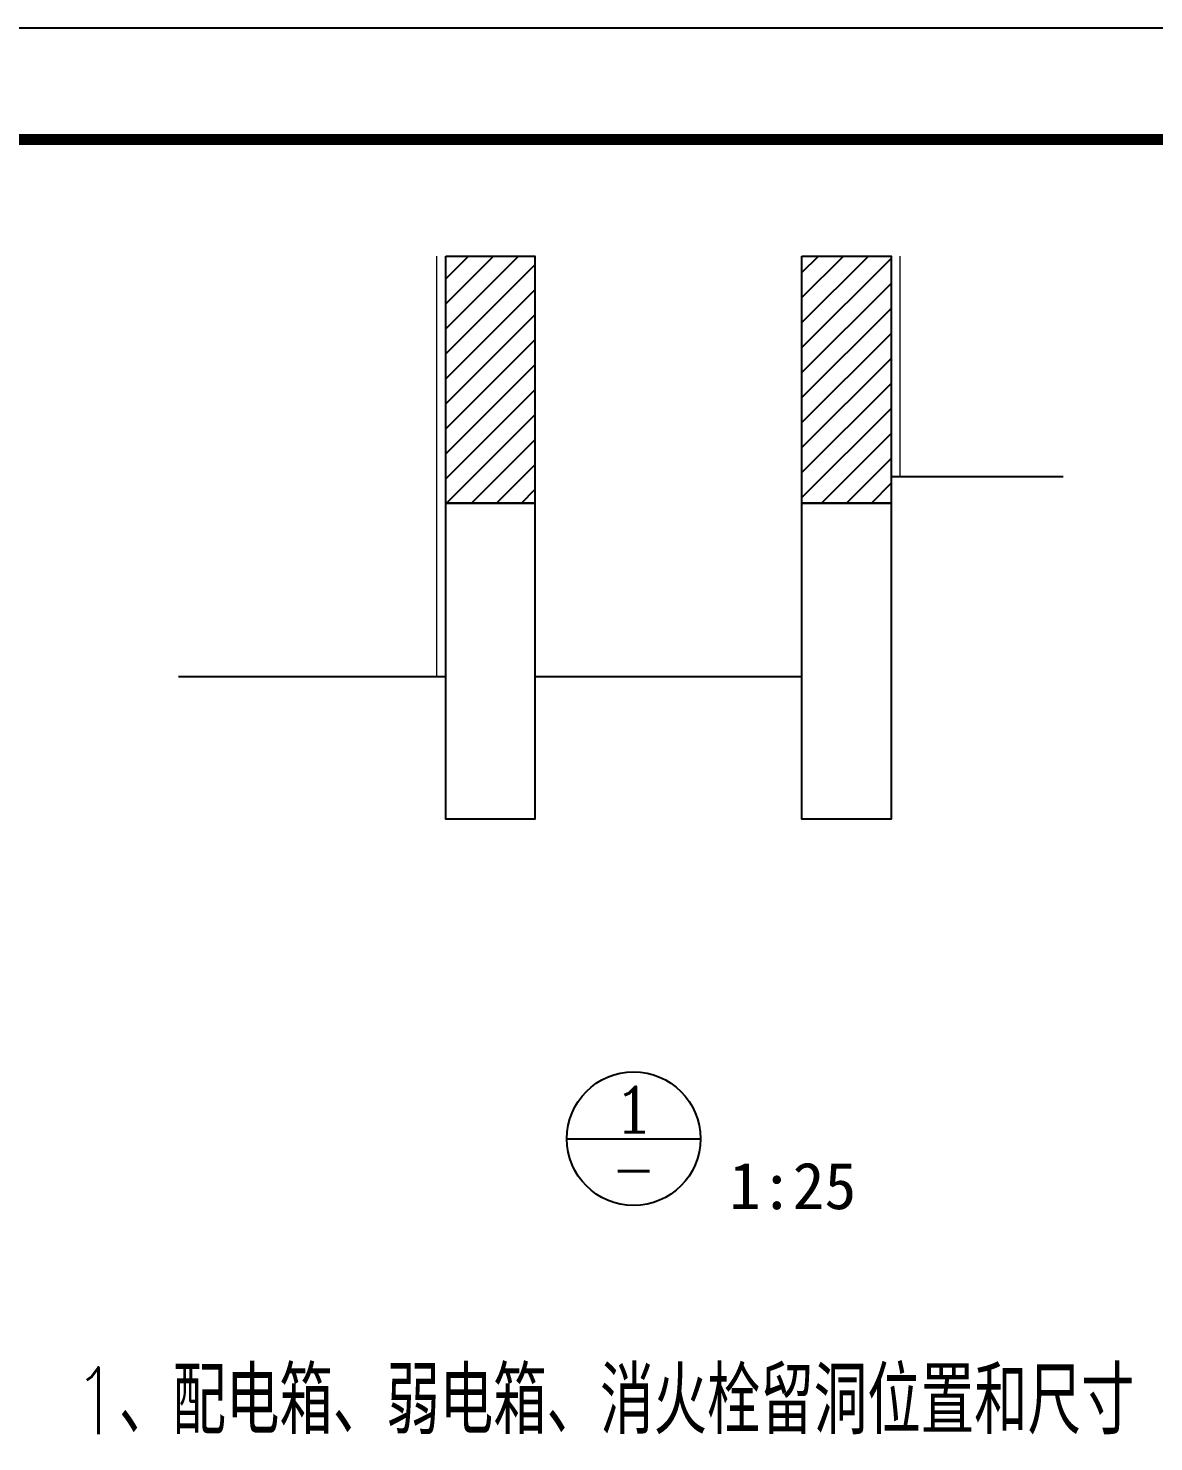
# Model space of a CAD drawing. Extents: x -695846 to 822170, y -413475 to 397179.
# Drawn here: x -481177 to -471069, y 116043 to 128744 of the extents above; entities that cross this region are included whole.
import ezdxf
from ezdxf.enums import TextEntityAlignment as Align

# ---------------------------------------------------------------- set-up
doc = ezdxf.new("R2010")
doc.units = 0
doc.header["$LTSCALE"] = 1000
doc.header["$MEASUREMENT"] = 0
doc.layers.add('_0', color=7, linetype='Continuous', lineweight=0)
for name, color, linetype in [('A-详图', 151, 'Continuous'), ('BALCONY', 6, 'Continuous'), ('FC-深灰填充', 7, 'Continuous'), ('PUB_DIM', 3, 'Continuous'), ('PUB_TEXT', 7, 'Continuous'), ('T-图框-175', 175, 'Continuous')]:
    doc.layers.add(name, color=color, linetype=linetype)
doc.styles.add('-黑体', font='simhei.ttf', dxfattribs={"width": 0.8})
doc.styles.add('_HZTXT', font='txt.shx', dxfattribs={"width": 0.8, "bigfont": 'HZTXT.shx'})
doc.styles.add('COMP', font='complex_.ttf', dxfattribs={"bigfont": 'hztxt'})
pattern_1 = [(45, (113303.97, 45725.66), (-112.2532, 112.2532), [])]

# ---------------------------------------------------------------- blocks, each defined once
blk = doc.blocks.new('_INDEX')
blk.add_line((-0.5, 0), (0.5, 0))
blk.add_circle((0, 0), 0.5)
at = {"style": 'COMP'}
for tag, width, p, p2 in [('1', 1.388087, (-0.17, 0.05), (0.17, 0.05)), ('-', 0.84274, (-0.17, -0.39), (0.17, -0.39))]:
    blk.add_attdef(tag, text='', height=0.34, dxfattribs=dict(at, width=width)).set_placement(p, p2, align=Align.FIT)

msp = doc.modelspace()

# ---------------------------------------------------------------- hatches: boundary and pattern name
at = {"layer": 'FC-深灰填充'}
h = msp.add_hatch(dxfattribs=at)
h.set_pattern_fill('ANSI31', color=251, scale=100)
h.set_pattern_definition(pattern_1)
h.paths.add_polyline_path([(-477428, 126696), (-476628, 126696), (-476628, 124478), (-477428, 124478)])
h = msp.add_hatch(dxfattribs=at)
h.set_pattern_fill('ANSI31', color=251, scale=100)
h.set_pattern_definition(pattern_1)
h.paths.add_polyline_path([(-474228, 126696), (-473428, 126696), (-473428, 124478), (-474228, 124478)])

# ---------------------------------------------------------------- linework, layer by layer
at = {"layer": '_0'}
for points in [[(-477508, 122918), (-477508, 126696)], [(-473348, 126696), (-473348, 124718)]]:
    msp.add_lwpolyline(points, dxfattribs=at)
at = {"layer": 'A-详图'}
for points in [[(-477428, 126696), (-476628, 126696), (-476628, 124478), (-477428, 124478)], [(-474228, 126696), (-473428, 126696), (-473428, 124478), (-474228, 124478)], [(-477428, 124478), (-476628, 124478), (-476628, 121638), (-477428, 121638)], [(-474228, 124478), (-473428, 124478), (-473428, 121638), (-474228, 121638)]]:
    msp.add_lwpolyline(points, close=True, dxfattribs=at)
for points in [[(-473428, 124718), (-471882, 124718)], [(-479828, 122918), (-477428, 122918)], [(-476628, 122918), (-474229, 122918)]]:
    msp.add_lwpolyline(points, dxfattribs=at)
at = {"layer": 'T-图框-175'}
msp.add_lwpolyline([(-535780, 86744), (-461480, 86744), (-461480, 128744), (-535780, 128744)], close=True, dxfattribs=at)
at = {"layer": 'T-图框-175', "const_width": 100}
msp.add_lwpolyline([(-533280, 87744), (-462480, 87744), (-462480, 127744), (-533280, 127744)], close=True, dxfattribs=at)

# ---------------------------------------------------------------- block references
at = {"layer": 'PUB_DIM', "xscale": 1200, "yscale": 1200, "zscale": 1200}
msp.add_blockref('_INDEX', (-475740, 118766, -7), dxfattribs=at).add_auto_attribs({'1': '1', '-': '-'})

# ---------------------------------------------------------------- texts
at = {"layer": 'BALCONY', "color": 3, "style": '_HZTXT', "width": 0.8}
msp.add_text('1、配电箱、弱电箱、消火栓留洞位置和尺寸', height=600, dxfattribs=at).set_placement((-480773, 116111))
at = {"layer": 'PUB_TEXT', "style": '-黑体'}
msp.add_text('1:25', height=420, dxfattribs=at).set_placement((-474883, 118133, -7))

doc.saveas('drawing.dxf')
